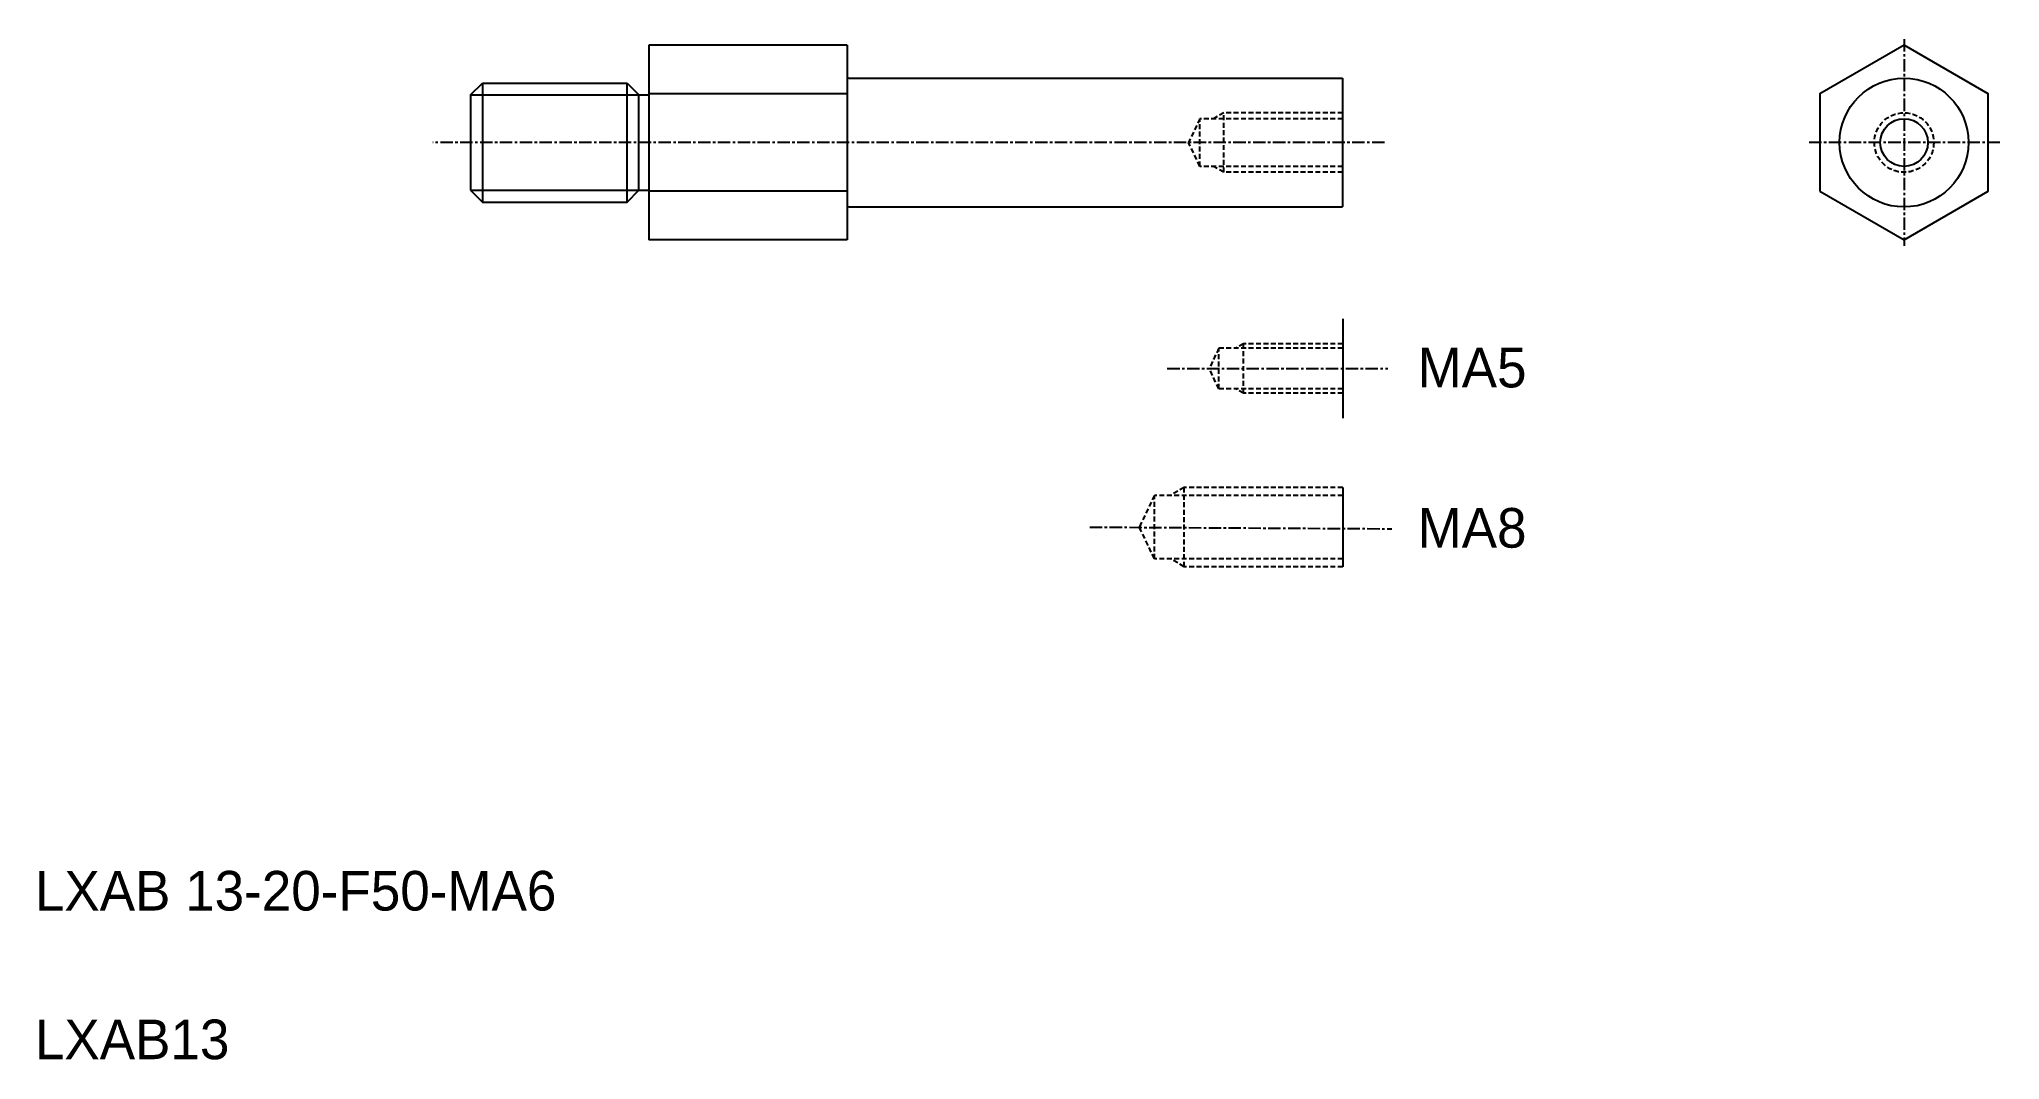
# Model space of a CAD drawing. Extents: x -30 to 168, y 77 to 180.
import ezdxf

# ---------------------------------------------------------------- set-up
doc = ezdxf.new("R2010")
doc.units = 0
doc.linetypes.add('CENTER', pattern=[2, 1.25, -0.25, 0.25, -0.25])
doc.linetypes.add('DASHED', pattern=[0.75, 0.5, -0.25])
doc.layers.get('0').update_dxf_attribs({"linetype": 'CONTINUOUS'})
doc.layers.add('CENTER', color=1, linetype='CENTER')

msp = doc.modelspace()

# ---------------------------------------------------------------- linework, layer by layer
at = {"color": 7, "linetype": 'CONTINUOUS'}
for p, q in [((31.36, 179.25), (31.36, 159.62)), ((51.36, 179.25), (31.36, 179.25)), ((51.36, 179.25), (51.36, 159.62)), ((13.36, 174.23), (14.56, 175.43)), ((13.36, 174.23), (13.36, 164.63)), ((14.56, 175.43), (14.56, 163.43)), ((14.56, 175.43), (29.16, 175.43)), ((29.16, 163.43), (29.16, 175.43)), ((29.16, 175.43), (30.36, 174.23)), ((30.36, 164.63), (30.36, 174.23)), ((30.36, 174.23), (31.36, 174.23)), ((51.36, 174.34), (31.36, 174.34)), ((51.56, 175.93), (101.36, 175.93)), ((82.76, 175.93), (82.76, 175.93)), ((88.96, 175.93), (88.96, 175.93)), ((101.36, 175.93), (101.36, 162.93)), ((13.36, 164.63), (14.56, 163.43)), ((29.16, 163.43), (30.36, 164.63)), ((30.36, 164.63), (31.36, 164.63)), ((51.36, 164.52), (31.36, 164.52)), ((14.56, 163.43), (29.16, 163.43)), ((51.56, 162.93), (101.36, 162.93)), ((82.76, 162.93), (82.76, 162.93)), ((88.96, 162.93), (88.96, 162.93)), ((51.36, 159.62), (31.36, 159.62)), ((101.37, 151.63), (101.37, 141.63)), ((101.37, 134.63), (101.37, 126.63))]:
    msp.add_line(p, q, dxfattribs=at)
at = {"color": 3, "linetype": 'CONTINUOUS'}
for p, q in [((13.36, 174.23), (30.36, 174.23)), ((13.36, 164.63), (30.36, 164.63))]:
    msp.add_line(p, q, dxfattribs=at)
at = {"color": 3, "linetype": 'DASHED'}
for p, q in [((89.36, 172.43), (88.32, 171.83)), ((101.36, 172.43), (89.36, 172.43)), ((89.36, 166.43), (89.36, 172.43)), ((86.96, 171.83), (85.81, 169.43)), ((101.36, 171.83), (86.96, 171.83)), ((86.96, 167.03), (86.96, 171.83)), ((86.96, 167.03), (85.81, 169.43)), ((101.36, 167.03), (86.96, 167.03)), ((89.36, 166.43), (88.32, 167.03)), ((101.36, 166.43), (89.36, 166.43)), ((88.87, 148.68), (87.9, 146.63)), ((101.37, 148.68), (88.87, 148.68)), ((88.87, 144.58), (88.87, 148.68)), ((91.37, 149.13), (90.59, 148.68)), ((101.37, 149.13), (91.37, 149.13)), ((91.37, 144.13), (91.37, 149.13)), ((88.87, 144.58), (87.9, 146.63)), ((101.37, 144.58), (88.87, 144.58)), ((91.37, 144.13), (90.59, 144.58)), ((101.37, 144.13), (91.37, 144.13)), ((85.37, 134.63), (83.99, 133.83)), ((101.37, 134.63), (85.37, 134.63)), ((85.37, 126.63), (85.37, 134.63)), ((82.37, 133.83), (80.85, 130.63)), ((101.37, 133.83), (82.37, 133.83)), ((82.37, 127.43), (82.37, 133.83)), ((82.37, 127.43), (80.85, 130.63)), ((101.37, 127.43), (82.37, 127.43)), ((85.37, 126.63), (83.99, 127.43)), ((101.37, 126.63), (85.37, 126.63))]:
    msp.add_line(p, q, dxfattribs=at)
at = {"color": 7, "linetype": 'CONTINUOUS'}
msp.add_lwpolyline([(149.51, 164.52), (158.01, 159.62), (166.51, 164.52), (166.51, 174.34), (158.01, 179.25), (149.51, 174.34)], close=True, dxfattribs=at)
for radius in [6.5, 2.4]:
    msp.add_circle((158.01, 169.43), radius, dxfattribs=at)
at = {"color": 3, "linetype": 'DASHED'}
msp.add_circle((158.01, 169.43), 3, dxfattribs=at)
at = {"color": 7, "linetype": 'CONTINUOUS'}
for centre, start, end in [((51.56, 176.13), 180, 270), ((51.56, 162.73), 90, 180)]:
    msp.add_arc(centre, 0.2, start, end, dxfattribs=at)
at = {"layer": 'CENTER', "color": 1, "linetype": 'CENTER'}
for p, q in [((158.01, 179.86), (158.01, 159)), ((105.58, 169.43), (9.55, 169.43)), ((167.67, 169.43), (148.36, 169.43)), ((83.67, 146.63), (105.93, 146.63)), ((75.85, 130.63), (106.32, 130.46))]:
    msp.add_line(p, q, dxfattribs=at)

# ---------------------------------------------------------------- texts
at = {"color": 7, "linetype": 'CONTINUOUS'}
for s, p in [('MA5', (108.92, 144.72)), ('MA8', (108.92, 128.55)), ('LXAB 13-20-F50-MA6', (-30.59, 91.93)), ('LXAB13', (-30.59, 76.93))]:
    msp.add_text(s, height=4, dxfattribs=at).set_placement(p)

doc.saveas('drawing.dxf')
